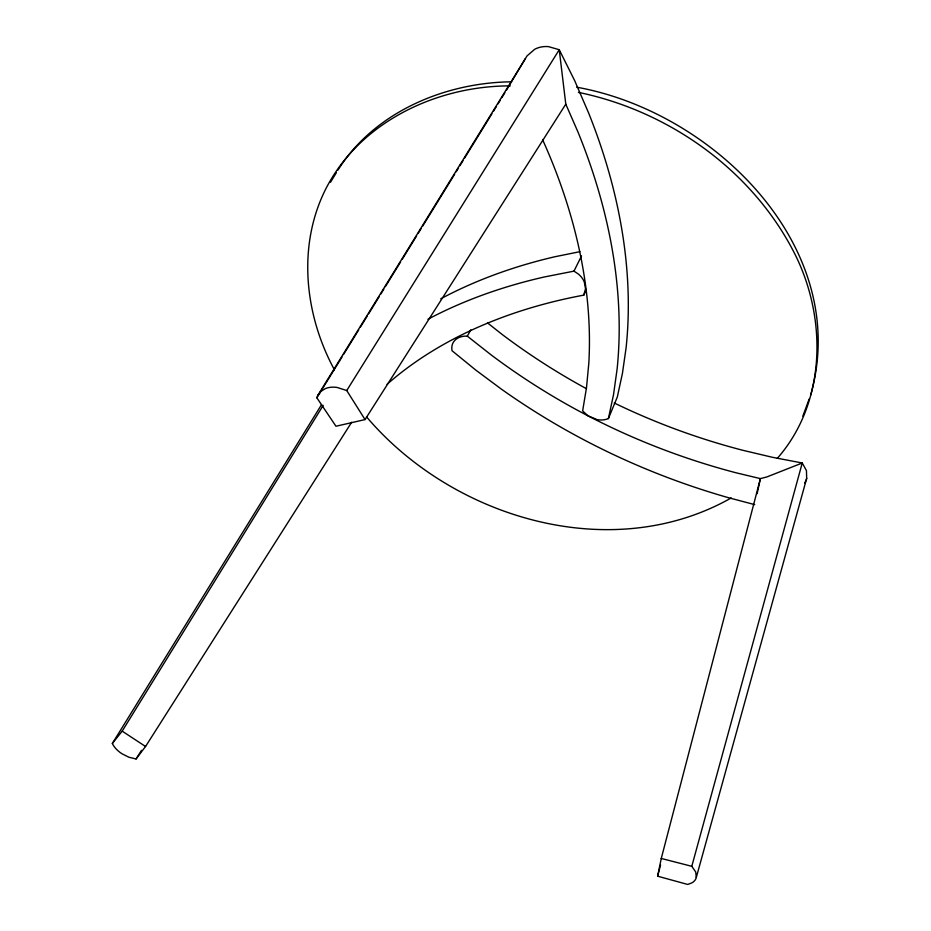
<?xml version="1.0" encoding="UTF-8"?>
<svg xmlns="http://www.w3.org/2000/svg" width="931" height="931" viewBox="0 0 931 931"><rect width="100%" height="100%" fill="white"/><g stroke="black" fill="none" stroke-linecap="round" stroke-linejoin="round"><path stroke-width="1.4" d="M696.307 877.433L695.725 871.986L691.791 866.307L661.266 858.463L760.394 478.615L766.853 476.951L802.243 462.998L806.444 470.62L806.688 478.336L696.307 877.433A20.761 12.289 18 0 1 691.838 882.902L687.695 884.45L657.623 876.187L661.266 858.463M542.564 139.615A543.541 378.277 41.8 0 1 588.823 363.125L586.518 387.54L582.643 410.92L588.031 415.866L597.155 419.625A18.48 14.337 22.7 0 0 606.372 419.287L608.409 418.554L613.506 394.791L617.09 369.223A579.175 404.787 42.3 0 0 577.744 131.48L565.792 104.167L559.24 49.727L548.452 46.62A27.441 24.253 38.8 0 0 534.766 49.238L527.097 55.837L317.808 395.407L316.854 397.793L335.963 426.235L365.045 419.578L565.792 104.167M757.124 493.686L760.394 478.615L736.037 472.785A791.152 737.841 -44.2 0 1 491.068 354.851L467.292 336.149C462.37 335.858 456.97 337.336 453.897 341.433A18.096 13.953 29.3 0 0 451.803 348.706L452.047 350.743L475.822 370.119L501.064 388.902A846.64 782.226 -43.2 0 0 728.391 497.678L754.75 504.637M657.623 876.187L660.568 864.934M691.791 866.307L802.243 462.998L772.323 457.272L742.822 450.29A776.117 721.083 -46 0 1 614.239 402.983M802.825 416.157L809.202 398.945M810.68 394.977C852.354 247.483 713.367 111.662 576.743 87.211M608.409 418.554L617.311 397.025L622.432 373.401L626.074 347.985A569.341 403.111 42.8 0 0 588.415 112.5L574.695 80.694L559.24 49.727L346.739 390.531L365.045 419.578M525.282 58.723L506.394 90.295M586.239 289.937L583.784 295.069L585.529 288.738L584.296 281.977A19.435 15.885 26.8 0 0 578.36 274.04L573.973 271.142L544.391 276.961A523.49 356.654 15.4 0 0 427.934 319.252M573.973 271.142L581.538 255.909M467.292 336.149L470.83 329.807M330.505 182.255L336.417 172.596M337.906 170.175C374.332 112.046 444.692 82.615 511.538 81.8M316.854 397.793L341.98 357.039M343.492 354.571L358.726 329.865M360.239 327.398L367.093 316.284M368.618 313.817L379.278 296.524M380.791 294.056L383.84 289.11M385.364 286.643L400.586 261.948M402.111 259.481L416.576 236.009M418.089 233.541L421.138 228.607M422.662 226.128L454.631 174.272M456.155 171.793L458.436 168.092M459.961 165.625L462.998 160.679M464.522 158.212L491.929 113.757M493.453 111.289L496.491 106.343M498.015 103.876L500.296 100.176M501.821 97.697L504.87 92.763M351.662 422.255L145.55 746.487L136.066 758.963L128.862 757.229L121.845 753.691A19.214 10.59 29.7 0 1 113.314 745.277L112.348 743.462L122.182 731.138L323.185 405.392M112.348 743.462L321.591 404.554M317.808 395.407L320.881 391.392L325.326 388.611A25.021 18.015 31.9 0 1 337.069 387.436L346.739 390.531M136.066 758.963L141.512 750.363M777.327 458.343C826.903 401.959 827.135 316.377 793.747 251.836C751.224 169.465 668.539 110.987 578.395 92.355M731.184 497.969C611.248 565.839 452.396 518.09 366.535 416.867M579.885 251.684L554.888 256.747A515.32 356.073 15.2 0 0 440.724 298.816M510.281 85.896C436.965 85.792 360.157 121.658 325.827 188.83C297.047 245.749 304.623 314.934 334.438 369.828M122.182 731.138L145.55 746.487M487.507 322.882L501.96 334.31A776.117 721.083 -46 0 0 586.472 388.704M387.098 384.27A497.096 338.721 15.1 0 1 583.807 295.127M806.7 478.348A23.717 18.085 13.7 0 1 804.64 482.968"/></g></svg>
